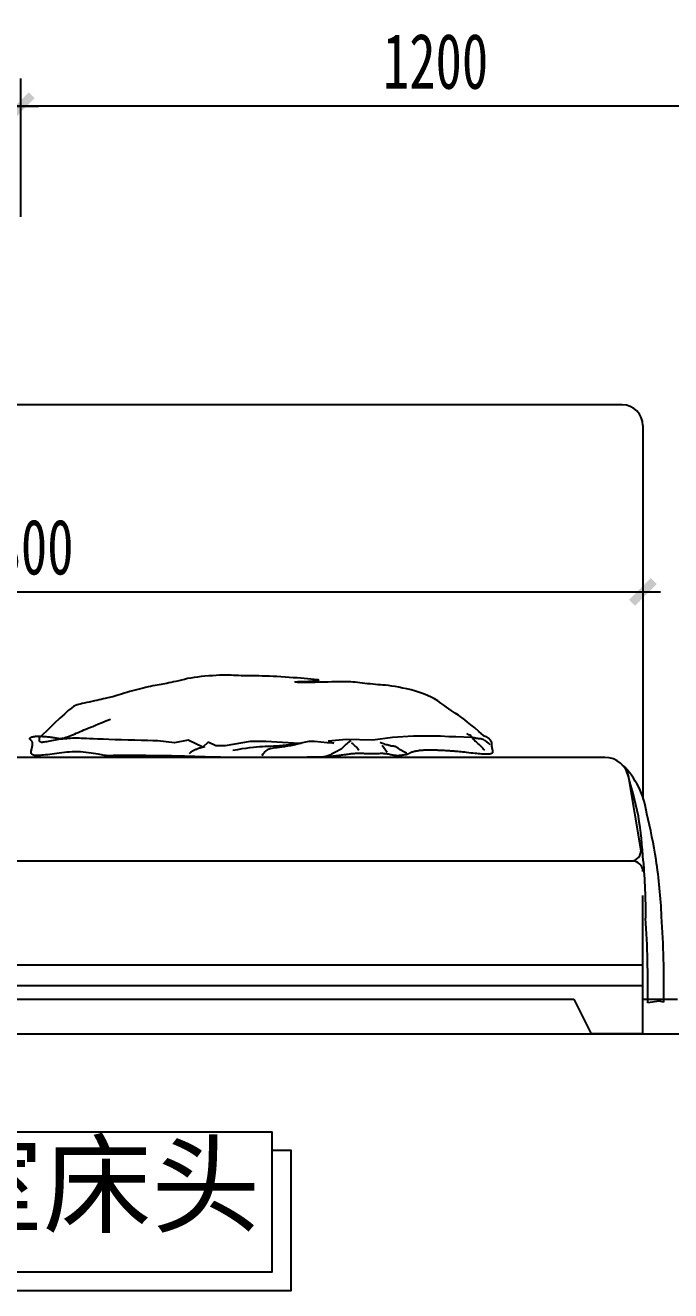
# Model space of a CAD drawing. Header units: millimetres. Extents: x 34817 to 170845, y 26625 to 47482.
# Drawn here: x 90410 to 91344, y 40599 to 42430 of the extents above; entities that cross this region are included whole.
import ezdxf

# ---------------------------------------------------------------- set-up
doc = ezdxf.new("R2010")
doc.units = ezdxf.units.MM
doc.layers.get('0').update_dxf_attribs({"color": 142})
doc.layers.get('Defpoints').update_dxf_attribs({"color": 250})
doc.layers.add('插座图层', color=1, linetype='Continuous')
doc.styles.add('Chen', font='framd.ttf')
doc.styles.add('宋体', font='simhei_0.ttf', dxfattribs={"width": 0.7})
doc.dimstyles.new('内标注_1：40', dxfattribs={"dimscale": 40, "dimtxt": 2, "dimasz": 0.08, "dimexe": 1, "dimexo": 1, "dimgap": 0.6, "dimtad": 1, "dimdec": 0, "dimrnd": 5, "dimzin": 0, "dimdsep": 46, "dimtxsty": '宋体', "dimblk": 'HBA_DIMENSION_TICK', "dimcen": 0.125, "dimclrd": 20, "dimclre": 20, "dimclrt": 20, "dimadec": 3, "dimazin": 2, "dimtfac": 1, "dimtdec": 0, "dimtix": 1, "dimtmove": 2, "dimatfit": 3, "dimldrblk": 'DOT', "dimfxl": 0, "dimtvp": 1, "dimtolj": 1, "dimarcsym": 0})

# ---------------------------------------------------------------- blocks, each defined once
blk = doc.blocks.new('HBA_DIMENSION_TICK')
at = {"color": 20, "linetype": 'ByBlock'}
for p, q in [((-8, 0), (0, 0)), ((0, 0), (8, 0))]:
    blk.add_line(p, q, dxfattribs=at)
blk.add_solid([(-6.3, -3.6), (-3.6, -6.3), (3.6, 6.3), (6.3, 3.6)], dxfattribs=at)
blk = doc.blocks.new('*D297')
at = {"layer": 'Defpoints', "color": 0, "transparency": 16777216}
for p in [(90403.5, 42313.2), (89203.4, 42104.6), (90403.5, 42104.6)]:
    blk.add_point(p, dxfattribs=at)
at = {"layer": '插座图层', "color": 20, "lineweight": -2, "transparency": 16777216}
for p, q in [((89203.4, 42153.2), (89203.4, 42353.2)), ((90403.5, 42153.2), (90403.5, 42353.2)), ((89206.6, 42313.2), (90400.3, 42313.2))]:
    blk.add_line(p, q, dxfattribs=at)
at = {"layer": '插座图层', "color": 20, "lineweight": -2, "transparency": 16777216, "xscale": 3.2, "yscale": 3.2, "zscale": 3.2, "rotation": 180}
blk.add_blockref('HBA_DIMENSION_TICK', (89203.4, 42313.2), dxfattribs=at)
at = {"layer": '插座图层', "color": 20, "lineweight": -2, "transparency": 16777216, "xscale": 3.2, "yscale": 3.2, "zscale": 3.2}
blk.add_blockref('HBA_DIMENSION_TICK', (90403.5, 42313.2), dxfattribs=at)
at = {"layer": '插座图层', "color": 20, "transparency": 16777216, "insert": (89803.4, 42377.7), "char_height": 80, "attachment_point": 5, "style": '宋体'}
blk.add_mtext('\\A1;1200', dxfattribs=at)
blk = doc.blocks.new('_Dot')
at = {"color": 0, "linetype": 'ByBlock', "lineweight": -2}
blk.add_line((-0.5, 0), (-1, 0), dxfattribs=at)
at = {"color": 0, "linetype": 'ByBlock', "const_width": 0.5}
blk.add_lwpolyline([(-0.25, 0, 1), (0.25, 0, 1)], format="xyb", close=True, dxfattribs=at)
blk = doc.blocks.new('*D298')
at = {"layer": 'Defpoints', "color": 0, "transparency": 16777216}
for p in [(90403.5, 42313.2), (90403.5, 42104.6), (91603.6, 42104.6)]:
    blk.add_point(p, dxfattribs=at)
at = {"layer": '插座图层', "color": 20, "lineweight": -2, "transparency": 16777216}
for p, q in [((90403.5, 42153.2), (90403.5, 42353.2)), ((91603.6, 42153.2), (91603.6, 42353.2)), ((91600.4, 42313.2), (90406.7, 42313.2))]:
    blk.add_line(p, q, dxfattribs=at)
at = {"layer": '插座图层', "color": 20, "lineweight": -2, "transparency": 16777216, "xscale": 3.2, "yscale": 3.2, "zscale": 3.2, "rotation": 180}
blk.add_blockref('HBA_DIMENSION_TICK', (90403.5, 42313.2), dxfattribs=at)
at = {"layer": '插座图层', "color": 20, "lineweight": -2, "transparency": 16777216, "xscale": 3.2, "yscale": 3.2, "zscale": 3.2}
blk.add_blockref('HBA_DIMENSION_TICK', (91603.6, 42313.2), dxfattribs=at)
at = {"layer": '插座图层', "color": 20, "transparency": 16777216, "insert": (91003.5, 42377.7), "char_height": 80, "attachment_point": 5, "style": '宋体'}
blk.add_mtext('\\A1;1200', dxfattribs=at)
blk = doc.blocks.new('*D299')
at = {"layer": 'Defpoints', "color": 0, "transparency": 16777216}
for p in [(89503.5, 41685.9), (91303.5, 41685.9), (91303.5, 41610.5)]:
    blk.add_point(p, dxfattribs=at)
at = {"layer": '插座图层', "color": 20, "lineweight": -2, "transparency": 16777216}
for p, q in [((89503.5, 41645.9), (89503.5, 41570.5)), ((91303.5, 41645.9), (91303.5, 41570.5)), ((89506.7, 41610.5), (91300.3, 41610.5))]:
    blk.add_line(p, q, dxfattribs=at)
at = {"layer": '插座图层', "color": 20, "lineweight": -2, "transparency": 16777216, "xscale": 3.2, "yscale": 3.2, "zscale": 3.2, "rotation": 180}
blk.add_blockref('HBA_DIMENSION_TICK', (89503.5, 41610.5), dxfattribs=at)
at = {"layer": '插座图层', "color": 20, "lineweight": -2, "transparency": 16777216, "xscale": 3.2, "yscale": 3.2, "zscale": 3.2}
blk.add_blockref('HBA_DIMENSION_TICK', (91303.5, 41610.5), dxfattribs=at)
at = {"layer": '插座图层', "color": 20, "transparency": 16777216, "insert": (90403.5, 41675), "char_height": 80, "attachment_point": 5, "style": '宋体'}
blk.add_mtext('\\A1;1800', dxfattribs=at)
blk = doc.blocks.new('*U63')
at = {"ltscale": 600}
for p, q in [((239202.1, 75456.3), (237462.1, 75456.3)), ((239232.1, 75426.3), (239232.1, 74885.6)), ((238582.7, 75061.8, 0), (238577.9, 75061, 0)), ((238587.7, 75062.5, 0), (238582.7, 75061.8, 0)), ((238592.9, 75063.1, 0), (238587.7, 75062.5, 0)), ((238598.3, 75063.6, 0), (238592.9, 75063.1, 0)), ((238603.9, 75064.1, 0), (238598.3, 75063.6, 0)), ((238609.4, 75064.5, 0), (238603.9, 75064.1, 0)), ((238614.6, 75064.8, 0), (238609.4, 75064.5, 0)), ((238619.5, 75065, 0), (238614.6, 75064.8, 0)), ((238624.2, 75065.1, 0), (238619.5, 75065, 0)), ((238628.5, 75065.2, 0), (238624.2, 75065.1, 0)), ((238632.6, 75065.2, 0), (238628.5, 75065.2, 0)), ((238636.4, 75065.1, 0), (238632.6, 75065.2, 0)), ((238639.9, 75064.9, 0), (238636.4, 75065.1, 0)), ((238643.3, 75064.7, 0), (238639.9, 75064.9, 0)), ((238646.9, 75064.6, 0), (238643.3, 75064.7, 0)), ((238650.6, 75064.4, 0), (238646.9, 75064.6, 0)), ((238654.5, 75064.3, 0), (238650.6, 75064.4, 0)), ((238658.6, 75064.2, 0), (238654.5, 75064.3, 0)), ((238662.8, 75064.1, 0), (238658.6, 75064.2, 0)), ((238667.2, 75064.1, 0), (238662.8, 75064.1, 0)), ((238671.7, 75064.1, 0), (238667.2, 75064.1, 0)), ((238676.4, 75064.1, 0), (238671.7, 75064.1, 0)), ((238681.3, 75064, 0), (238676.4, 75064.1, 0)), ((238686.3, 75063.9, 0), (238681.3, 75064, 0)), ((238691.6, 75063.7, 0), (238686.3, 75063.9, 0)), ((238697, 75063.4, 0), (238691.6, 75063.7, 0)), ((238702.6, 75063.1, 0), (238697, 75063.4, 0)), ((238708.4, 75062.8, 0), (238702.6, 75063.1, 0)), ((238714.4, 75062.4, 0), (238708.4, 75062.8, 0)), ((238720.4, 75062, 0), (238714.4, 75062.4, 0)), ((238726.1, 75061.6, 0), (238720.4, 75062, 0)), ((238497.3, 75043.6, 0), (238493.4, 75042.5, 0)), ((238501.2, 75044.6, 0), (238497.3, 75043.6, 0)), ((238505, 75045.6, 0), (238501.2, 75044.6, 0)), ((238508.8, 75046.5, 0), (238505, 75045.6, 0)), ((238512.6, 75047.4, 0), (238508.8, 75046.5, 0)), ((238516.3, 75048.2, 0), (238512.6, 75047.4, 0)), ((238519.8, 75048.9, 0), (238516.3, 75048.2, 0)), ((238523.2, 75049.6, 0), (238519.8, 75048.9, 0)), ((238526.4, 75050.3, 0), (238523.2, 75049.6, 0)), ((238529.5, 75050.9, 0), (238526.4, 75050.3, 0)), ((238532.4, 75051.4, 0), (238529.5, 75050.9, 0)), ((238535.1, 75051.9, 0), (238532.4, 75051.4, 0)), ((238537.7, 75052.4, 0), (238535.1, 75051.9, 0)), ((238540.3, 75052.8, 0), (238537.7, 75052.4, 0)), ((238543.1, 75053.4, 0), (238540.3, 75052.8, 0)), ((238546.2, 75054, 0), (238543.1, 75053.4, 0)), ((238549.4, 75054.7, 0), (238546.2, 75054, 0)), ((238552.9, 75055.4, 0), (238549.4, 75054.7, 0)), ((238556.5, 75056.3, 0), (238552.9, 75055.4, 0)), ((238560.4, 75057.2, 0), (238556.5, 75056.3, 0)), ((238564.5, 75058.2, 0), (238560.4, 75057.2, 0)), ((238568.8, 75059.2, 0), (238564.5, 75058.2, 0)), ((238573.2, 75060.2, 0), (238568.8, 75059.2, 0)), ((238577.9, 75061, 0), (238573.2, 75060.2, 0)), ((238731.7, 75061.2, 0), (238726.1, 75061.6, 0)), ((238728.3, 75055.3, 0), (238729, 75055.5, 0)), ((238728.6, 75055.1, 0), (238728.3, 75055.3, 0)), ((238730, 75054.9, 0), (238728.6, 75055.1, 0)), ((238729, 75055.5, 0), (238730.7, 75055.7, 0)), ((238732.1, 75054.7, 0), (238730, 75054.9, 0)), ((238730.7, 75055.7, 0), (238733.5, 75055.9, 0)), ((238737, 75060.7, 0), (238731.7, 75061.2, 0)), ((238734.9, 75054.6, 0), (238732.1, 75054.7, 0)), ((238733.5, 75055.9, 0), (238737.4, 75056.1, 0)), ((238738.3, 75054.5, 0), (238734.9, 75054.6, 0)), ((238742.1, 75060.3, 0), (238737, 75060.7, 0)), ((238737.4, 75056.1, 0), (238742.2, 75056.3, 0)), ((238742.3, 75054.5, 0), (238738.3, 75054.5, 0)), ((238747, 75059.9, 0), (238742.1, 75060.3, 0)), ((238742.2, 75056.3, 0), (238748.1, 75056.6, 0)), ((238746.9, 75054.5, 0), (238742.3, 75054.5, 0)), ((238752.1, 75054.6, 0), (238746.9, 75054.5, 0)), ((238751.8, 75059.5, 0), (238747, 75059.9, 0)), ((238748.1, 75056.6, 0), (238753.9, 75056.8, 0)), ((238756.3, 75059.1, 0), (238751.8, 75059.5, 0)), ((238757.9, 75054.7, 0), (238752.1, 75054.6, 0)), ((238753.9, 75056.8, 0), (238758.3, 75057, 0)), ((238760, 75058.7, 0), (238756.3, 75059.1, 0)), ((238764.3, 75054.9, 0), (238757.9, 75054.7, 0)), ((238758.3, 75057, 0), (238761.3, 75057.3, 0)), ((238762.3, 75058.3, 0), (238760, 75058.7, 0)), ((238761.3, 75057.3, 0), (238763, 75057.6, 0)), ((238763.4, 75057.9, 0), (238762.3, 75058.3, 0)), ((238763, 75057.6, 0), (238763.4, 75057.9, 0)), ((238770.7, 75055.1, 0), (238764.3, 75054.9, 0)), ((238776.6, 75055.2, 0), (238770.7, 75055.1, 0)), ((238782, 75055.4, 0), (238776.6, 75055.2, 0)), ((238786.9, 75055.5, 0), (238782, 75055.4, 0)), ((238791.2, 75055.6, 0), (238786.9, 75055.5, 0)), ((238795.1, 75055.7, 0), (238791.2, 75055.6, 0)), ((238798.4, 75055.7, 0), (238795.1, 75055.7, 0)), ((238801.1, 75055.7, 0), (238798.4, 75055.7, 0)), ((238803.7, 75055.7, 0), (238801.1, 75055.7, 0)), ((238806.5, 75055.6, 0), (238803.7, 75055.7, 0)), ((238809.4, 75055.4, 0), (238806.5, 75055.6, 0)), ((238812.4, 75055.2, 0), (238809.4, 75055.4, 0)), ((238815.7, 75055, 0), (238812.4, 75055.2, 0)), ((238819, 75054.6, 0), (238815.7, 75055, 0)), ((238822.6, 75054.2, 0), (238819, 75054.6, 0)), ((238826.3, 75053.8, 0), (238822.6, 75054.2, 0)), ((238830, 75053.3, 0), (238826.3, 75053.8, 0)), ((238833.8, 75052.9, 0), (238830, 75053.3, 0)), ((238837.5, 75052.5, 0), (238833.8, 75052.9, 0)), ((238841.2, 75052.1, 0), (238837.5, 75052.5, 0)), ((238845, 75051.8, 0), (238841.2, 75052.1, 0)), ((238848.7, 75051.4, 0), (238845, 75051.8, 0)), ((238852.4, 75051.2, 0), (238848.7, 75051.4, 0)), ((238856, 75050.9, 0), (238852.4, 75051.2, 0)), ((238859.9, 75050.6, 0), (238856, 75050.9, 0)), ((238864.1, 75050.1, 0), (238859.9, 75050.6, 0)), ((238868.6, 75049.5, 0), (238864.1, 75050.1, 0)), ((238873.5, 75048.7, 0), (238868.6, 75049.5, 0)), ((238878.8, 75047.7, 0), (238873.5, 75048.7, 0)), ((238884.4, 75046.6, 0), (238878.8, 75047.7, 0)), ((238890.4, 75045.3, 0), (238884.4, 75046.6, 0)), ((238896.7, 75043.8, 0), (238890.4, 75045.3, 0)), ((238903, 75042.2, 0), (238896.7, 75043.8, 0)), ((238427.3, 75025.6, 0), (238423.9, 75024.9, 0)), ((238430.8, 75026.4, 0), (238427.3, 75025.6, 0)), ((238434.7, 75027.3, 0), (238430.8, 75026.4, 0)), ((238438.5, 75028.1, 0), (238434.7, 75027.3, 0)), ((238442.1, 75028.8, 0), (238438.5, 75028.1, 0)), ((238445.5, 75029.5, 0), (238442.1, 75028.8, 0)), ((238448.5, 75030.2, 0), (238445.5, 75029.5, 0)), ((238451.3, 75030.8, 0), (238448.5, 75030.2, 0)), ((238453.9, 75031.3, 0), (238451.3, 75030.8, 0)), ((238456.1, 75031.8, 0), (238453.9, 75031.3, 0)), ((238458.1, 75032.3, 0), (238456.1, 75031.8, 0)), ((238460.2, 75032.8, 0), (238458.1, 75032.3, 0)), ((238462.4, 75033.3, 0), (238460.2, 75032.8, 0)), ((238465, 75034, 0), (238462.4, 75033.3, 0)), ((238467.8, 75034.8, 0), (238465, 75034, 0)), ((238470.8, 75035.7, 0), (238467.8, 75034.8, 0)), ((238474.2, 75036.7, 0), (238470.8, 75035.7, 0)), ((238477.7, 75037.8, 0), (238474.2, 75036.7, 0)), ((238481.6, 75039, 0), (238477.7, 75037.8, 0)), ((238485.6, 75040.2, 0), (238481.6, 75039, 0)), ((238489.5, 75041.4, 0), (238485.6, 75040.2, 0)), ((238493.4, 75042.5, 0), (238489.5, 75041.4, 0)), ((238909.1, 75040.3, 0), (238903, 75042.2, 0)), ((238914.8, 75038.3, 0), (238909.1, 75040.3, 0)), ((238920.4, 75036, 0), (238914.8, 75038.3, 0)), ((238925.6, 75033.6, 0), (238920.4, 75036, 0)), ((238930.6, 75030.9, 0), (238925.6, 75033.6, 0)), ((238935.3, 75028, 0), (238930.6, 75030.9, 0)), ((238939.7, 75024.9, 0), (238935.3, 75028, 0)), ((238395, 75009, 0), (238388.3, 75002.8, 0)), ((238400.7, 75014, 0), (238395, 75009, 0)), ((238405.3, 75017.7, 0), (238400.7, 75014, 0)), ((238408.8, 75020.2, 0), (238405.3, 75017.7, 0)), ((238411.2, 75021.4, 0), (238408.8, 75020.2, 0)), ((238413.3, 75022.1, 0), (238411.2, 75021.4, 0)), ((238415.5, 75022.7, 0), (238413.3, 75022.1, 0)), ((238418.1, 75023.4, 0), (238415.5, 75022.7, 0)), ((238420.9, 75024.1, 0), (238418.1, 75023.4, 0)), ((238423.9, 75024.9, 0), (238420.9, 75024.1, 0)), ((238943.9, 75021.9, 0), (238939.7, 75024.9, 0)), ((238947.8, 75019.1, 0), (238943.9, 75021.9, 0)), ((238951.4, 75016.5, 0), (238947.8, 75019.1, 0)), ((238954.7, 75014.1, 0), (238951.4, 75016.5, 0)), ((238957.7, 75012, 0), (238954.7, 75014.1, 0)), ((238960.5, 75010.2, 0), (238957.7, 75012, 0)), ((238963, 75008.6, 0), (238960.5, 75010.2, 0)), ((238965.3, 75007.2, 0), (238963, 75008.6, 0)), ((238967.7, 75005.6, 0), (238965.3, 75007.2, 0)), ((238380.4, 74995.4, 0), (238371.5, 74986.8, 0)), ((238388.3, 75002.8, 0), (238380.4, 74995.4, 0)), ((238426.3, 74987.2), (238429.3, 74988.5)), ((238429.3, 74988.5), (238432.6, 74989.8)), ((238432.6, 74989.8), (238436.2, 74991.2)), ((238436.2, 74991.2), (238440.1, 74992.9)), ((238440.1, 74992.9), (238444.6, 74994.7)), ((238444.6, 74994.7), (238449.6, 74996.7)), ((238449.6, 74996.7), (238455.2, 74999)), ((238455.2, 74999), (238461.6, 75001.6)), ((238970.7, 75003.5, 0), (238967.7, 75005.6, 0)), ((238974.3, 75000.7, 0), (238970.7, 75003.5, 0)), ((238978.5, 74997.4, 0), (238974.3, 75000.7, 0)), ((238983.3, 74993.5, 0), (238978.5, 74997.4, 0)), ((238988.7, 74988.9, 0), (238983.3, 74993.5, 0)), ((238994.7, 74983.8, 0), (238988.7, 74988.9, 0)), ((238344.9, 74973.7), (238345, 74974)), ((238344.9, 74973.4), (238344.9, 74973.7)), ((238345, 74973.1), (238344.9, 74973.4)), ((238345, 74974), (238345.3, 74974.3)), ((238345.2, 74972.8), (238345, 74973.1)), ((238345.4, 74972.5), (238345.2, 74972.8)), ((238345.3, 74974.3), (238345.6, 74974.6)), ((238345.7, 74972.2), (238345.4, 74972.5)), ((238345.6, 74974.6), (238346, 74974.9)), ((238346, 74971.8), (238345.7, 74972.2)), ((238346, 74974.9), (238346.5, 74975.2)), ((238346.4, 74971.5), (238346, 74971.8)), ((238346.7, 74971.1), (238346.4, 74971.5)), ((238346.5, 74975.2), (238347.1, 74975.5)), ((238347.1, 74970.8), (238346.7, 74971.1)), ((238347.1, 74975.5), (238347.8, 74975.8)), ((238347.4, 74970.4), (238347.1, 74970.8)), ((238347.8, 74970.1), (238347.4, 74970.4)), ((238347.8, 74975.8), (238348.5, 74976)), ((238348.5, 74976), (238349.3, 74976.2)), ((238349.3, 74976.2), (238350.2, 74976.4)), ((238350.2, 74976.4), (238351.2, 74976.6)), ((238351.2, 74976.6), (238352.2, 74976.7)), ((238352.2, 74976.7), (238353.2, 74976.8)), ((238353.2, 74976.8), (238354.3, 74976.9)), ((238354.3, 74976.9), (238355.5, 74977)), ((238355.5, 74977), (238356.7, 74977)), ((238356.7, 74977), (238358, 74977)), ((238358, 74977), (238359.3, 74977)), ((238359.1, 74971.8, 0), (238359.2, 74972.9, 0)), ((238359.2, 74970.9, 0), (238359.1, 74971.8, 0)), ((238359.2, 74974.1, 0), (238359.3, 74975.5, 0)), ((238359.2, 74972.9, 0), (238359.2, 74974.1, 0)), ((238359.2, 74970.1, 0), (238359.2, 74970.9, 0)), ((238359.3, 74977), (238360.7, 74976.9)), ((238359.3, 74975.5, 0), (238359.3, 74977, 0)), ((238360.7, 74976.9), (238362.2, 74976.8)), ((238371.5, 74986.8, 0), (238361.5, 74976.9, 0)), ((238362.2, 74976.8), (238363.8, 74976.7)), ((238363.8, 74976.7), (238365.4, 74976.6)), ((238365.4, 74976.6), (238367, 74976.5)), ((238367, 74976.5), (238368.8, 74976.4)), ((238368.8, 74976.4), (238370.5, 74976.2)), ((238370.5, 74976.2), (238372.2, 74976)), ((238372.2, 74976), (238373.9, 74975.8)), ((238373.9, 74975.8), (238375.6, 74975.6)), ((238376.4, 74970.2, 0), (238374, 74969.7, 0)), ((238375.6, 74975.6), (238377.3, 74975.4)), ((238378.9, 74970.7, 0), (238376.4, 74970.2, 0)), ((238377.3, 74975.4), (238378.9, 74975.1)), ((238378.9, 74975.1), (238380.4, 74974.9)), ((238381.6, 74971.1, 0), (238378.9, 74970.7, 0)), ((238380.4, 74974.9), (238381.9, 74974.6)), ((238384.3, 74971.6, 0), (238381.6, 74971.1, 0)), ((238381.9, 74974.6), (238383.2, 74974.4)), ((238383.2, 74974.4), (238384.6, 74974.1)), ((238387.2, 74972, 0), (238384.3, 74971.6, 0)), ((238384.6, 74974.1), (238385.9, 74974)), ((238385.9, 74974), (238387.3, 74973.8)), ((238390, 74972.4, 0), (238387.2, 74972, 0)), ((238387.3, 74973.8), (238388.6, 74973.8)), ((238388.6, 74973.8), (238390.1, 74973.8)), ((238392.9, 74972.7, 0), (238390, 74972.4, 0)), ((238390.1, 74973.8), (238391.7, 74974)), ((238391.7, 74974), (238393.4, 74974.3)), ((238395.8, 74973.1, 0), (238392.9, 74972.7, 0)), ((238393.4, 74974.3), (238395.2, 74974.7)), ((238395.2, 74974.7), (238397.3, 74975.3)), ((238398.7, 74973.3, 0), (238395.8, 74973.1, 0)), ((238397.3, 74975.3), (238399.4, 74976)), ((238401.4, 74973.6, 0), (238398.7, 74973.3, 0)), ((238399.4, 74976), (238401.8, 74976.9)), ((238404.1, 74973.8, 0), (238401.4, 74973.6, 0)), ((238401.8, 74976.9), (238404.2, 74977.9)), ((238406.6, 74973.9, 0), (238404.1, 74973.8, 0)), ((238404.2, 74977.9), (238406.8, 74978.9)), ((238409, 74974, 0), (238406.6, 74973.9, 0)), ((238406.8, 74978.9), (238409.5, 74980)), ((238411.4, 74974, 0), (238409, 74974, 0)), ((238409.5, 74980), (238412.2, 74981.2)), ((238413.8, 74973.9, 0), (238411.4, 74974, 0)), ((238412.2, 74981.2), (238415, 74982.4)), ((238416.4, 74973.9, 0), (238413.8, 74973.9, 0)), ((238415, 74982.4), (238417.8, 74983.6)), ((238419.4, 74973.7, 0), (238416.4, 74973.9, 0)), ((238417.8, 74983.6), (238420.6, 74984.8)), ((238422.8, 74973.6, 0), (238419.4, 74973.7, 0)), ((238420.6, 74984.8), (238423.4, 74986)), ((238426.9, 74973.4, 0), (238422.8, 74973.6, 0)), ((238423.4, 74986), (238426.3, 74987.2)), ((238431.6, 74973.2, 0), (238426.9, 74973.4, 0)), ((238437.1, 74973, 0), (238431.6, 74973.2, 0)), ((238443.6, 74972.7, 0), (238437.1, 74973, 0)), ((238451.1, 74972.4, 0), (238443.6, 74972.7, 0)), ((238459.5, 74972.2, 0), (238451.1, 74972.4, 0)), ((238468.5, 74971.9, 0), (238459.5, 74972.2, 0)), ((238477.9, 74971.6, 0), (238468.5, 74971.9, 0)), ((238487.5, 74971.4, 0), (238477.9, 74971.6, 0)), ((238497.1, 74971.1, 0), (238487.5, 74971.4, 0)), ((238506.3, 74970.8, 0), (238497.1, 74971.1, 0)), ((238515.2, 74970.6, 0), (238506.3, 74970.8, 0)), ((238523.2, 74970.3, 0), (238515.2, 74970.6, 0)), ((238530.4, 74970.1), (238519.4, 74970.5)), ((238530.4, 74970.1, 0), (238523.2, 74970.3, 0)), ((238554.4, 74967.1), (238530.4, 74970.1)), ((238574, 74971.3), (238554.4, 74967.1)), ((238595.5, 74960.9), (238574, 74971.3)), ((238803.3, 74972), (238776.8, 74969.9)), ((238841.1, 74971), (238803.3, 74972)), ((238809.4, 74970.6, 0), (238807.4, 74969.2, 0)), ((238869.7, 74975), (238841.1, 74971)), ((238900.3, 74977.1), (238869.7, 74975)), ((238920.7, 74977.1), (238900.3, 74977.1)), ((238939.1, 74977.1), (238920.7, 74977.1)), ((238951.3, 74976.1), (238939.1, 74977.1)), ((238961.6, 74976.1), (238951.3, 74976.1)), ((238984, 74975), (238961.6, 74976.1)), ((238980.1, 74978.8), (238977.2, 74980.9)), ((238983, 74978), (238980.1, 74978.8)), ((238984, 74975), (238983, 74978)), ((238984.9, 74975, 0), (238984, 74975, 0)), ((238985.7, 74974.9, 0), (238984.9, 74975, 0)), ((238985, 74974.3, 0), (238986.7, 74972.7, 0)), ((238986.4, 74974.8, 0), (238985.7, 74974.9, 0)), ((238987.2, 74974.7, 0), (238986.4, 74974.8, 0)), ((238986.7, 74972.7, 0), (238988.2, 74971.2, 0)), ((238987.9, 74974.5, 0), (238987.2, 74974.7, 0)), ((238988.5, 74974.4, 0), (238987.9, 74974.5, 0)), ((238988.2, 74971.2, 0), (238989.6, 74969.8, 0)), ((238989.1, 74974.3, 0), (238988.5, 74974.4, 0)), ((238989.7, 74974.1, 0), (238989.1, 74974.3, 0)), ((238990.3, 74974, 0), (238989.7, 74974.1, 0)), ((238990.9, 74973.8, 0), (238990.3, 74974, 0)), ((238991.6, 74973.7, 0), (238990.9, 74973.8, 0)), ((238992.4, 74973.6, 0), (238991.6, 74973.7, 0)), ((238993.2, 74973.4, 0), (238992.4, 74973.6, 0)), ((238994.1, 74973.3, 0), (238993.2, 74973.4, 0)), ((238995, 74973.2, 0), (238994.1, 74973.3, 0)), ((239001.4, 74978.1, 0), (238994.7, 74983.8, 0)), ((238996, 74973.1, 0), (238995, 74973.2, 0)), ((238997, 74973, 0), (238996, 74973.1, 0)), ((238997.9, 74972.9, 0), (238997, 74973, 0)), ((238998.8, 74972.7, 0), (238997.9, 74972.9, 0)), ((238999.5, 74972.5, 0), (238998.8, 74972.7, 0)), ((239000.2, 74972.3, 0), (238999.5, 74972.5, 0)), ((239000.8, 74972.1, 0), (239000.2, 74972.3, 0)), ((239001.3, 74971.9, 0), (239000.8, 74972.1, 0)), ((239001.8, 74971.7, 0), (239001.3, 74971.9, 0)), ((239001.4, 74978.1), (239004.9, 74976.3)), ((239002.2, 74971.4, 0), (239001.8, 74971.7, 0)), ((239002.6, 74971.1, 0), (239002.2, 74971.4, 0)), ((239003.1, 74970.8, 0), (239002.6, 74971.1, 0)), ((239003.6, 74970.4, 0), (239003.1, 74970.8, 0)), ((239004.1, 74970.1, 0), (239003.6, 74970.4, 0)), ((239004.9, 74976.3), (239007.7, 74974.7)), ((239007.7, 74974.7), (239009.7, 74973.1)), ((239009.7, 74973.1), (239011.2, 74971.6)), ((239011.2, 74971.6), (239012.2, 74970.3)), ((239012.2, 74970.3), (239012.8, 74969)), ((238346.9, 74953.7), (238347, 74954.6)), ((238347, 74952.8), (238346.9, 74953.7)), ((238347, 74954.6), (238347.1, 74955.5)), ((238347.1, 74952.1), (238347, 74952.8)), ((238347.1, 74955.5), (238347.3, 74956.5)), ((238347.4, 74951.4), (238347.1, 74952.1)), ((238347.3, 74956.5), (238347.5, 74957.5)), ((238347.5, 74957.5), (238347.7, 74958.6)), ((238347.7, 74958.6), (238348, 74959.6)), ((238348.1, 74969.6), (238347.8, 74970.1)), ((238348, 74959.6), (238348.2, 74960.7)), ((238348.4, 74969.2), (238348.1, 74969.6)), ((238348.2, 74960.7), (238348.5, 74961.8)), ((238348.6, 74968.7), (238348.4, 74969.2)), ((238348.5, 74961.8), (238348.7, 74962.8)), ((238348.8, 74968.2), (238348.6, 74968.7)), ((238348.7, 74962.8), (238348.9, 74963.7)), ((238349, 74967.6), (238348.8, 74968.2)), ((238348.9, 74963.7), (238349, 74964.7)), ((238349.1, 74967), (238349, 74967.6)), ((238349, 74964.7), (238349.1, 74965.5)), ((238349.1, 74966.3), (238349.1, 74967)), ((238349.1, 74965.5), (238349.1, 74966.3)), ((238359.5, 74969.4, 0), (238359.2, 74970.1, 0)), ((238359.8, 74968.8, 0), (238359.5, 74969.4, 0)), ((238360.3, 74968.4, 0), (238359.8, 74968.8, 0)), ((238361, 74968.1, 0), (238360.3, 74968.4, 0)), ((238362, 74968, 0), (238361, 74968.1, 0)), ((238363.1, 74968, 0), (238362, 74968, 0)), ((238364.4, 74968.1, 0), (238363.1, 74968, 0)), ((238366, 74968.3, 0), (238364.4, 74968.1, 0)), ((238367.7, 74968.6, 0), (238366, 74968.3, 0)), ((238369.6, 74968.9, 0), (238367.7, 74968.6, 0)), ((238371.7, 74969.3, 0), (238369.6, 74968.9, 0)), ((238374, 74969.7, 0), (238371.7, 74969.3, 0)), ((238384.2, 74952), (238380.7, 74951.5)), ((238387.7, 74952.5), (238384.2, 74952)), ((238391.3, 74953), (238387.7, 74952.5)), ((238395, 74953.4), (238391.3, 74953)), ((238398.7, 74953.8), (238395, 74953.4)), ((238402.5, 74954), (238398.7, 74953.8)), ((238406.4, 74954.2), (238402.5, 74954)), ((238410.3, 74954.3), (238406.4, 74954.2)), ((238414.3, 74954.3), (238410.3, 74954.3)), ((238418.3, 74954.1), (238414.3, 74954.3)), ((238422.3, 74953.8), (238418.3, 74954.1)), ((238426.2, 74953.5), (238422.3, 74953.8)), ((238430.1, 74953), (238426.2, 74953.5)), ((238433.8, 74952.5), (238430.1, 74953)), ((238437.3, 74951.9), (238433.8, 74952.5)), ((238440.6, 74951.4), (238437.3, 74951.9)), ((238576.6, 74952.4, 0), (238575.6, 74951.4, 0)), ((238577.7, 74953.2, 0), (238576.6, 74952.4, 0)), ((238578.7, 74954, 0), (238577.7, 74953.2, 0)), ((238579.6, 74954.7, 0), (238578.7, 74954, 0)), ((238580.6, 74955.3, 0), (238579.6, 74954.7, 0)), ((238581.6, 74955.8, 0), (238580.6, 74955.3, 0)), ((238582.5, 74956.3, 0), (238581.6, 74955.8, 0)), ((238583.5, 74956.8, 0), (238582.5, 74956.3, 0)), ((238584.4, 74957.2, 0), (238583.5, 74956.8, 0)), ((238585.3, 74957.5, 0), (238584.4, 74957.2, 0)), ((238586.3, 74957.9, 0), (238585.3, 74957.5, 0)), ((238587.2, 74958.3, 0), (238586.3, 74957.9, 0)), ((238588.2, 74958.6, 0), (238587.2, 74958.3, 0)), ((238589.2, 74959, 0), (238588.2, 74958.6, 0)), ((238590.4, 74959.4, 0), (238589.2, 74959, 0)), ((238591.6, 74959.8, 0), (238590.4, 74959.4, 0)), ((238593, 74960.2, 0), (238591.6, 74959.8, 0)), ((238594.6, 74960.7, 0), (238593, 74960.2, 0)), ((238596.3, 74961.2, 0), (238594.6, 74960.7, 0)), ((238602.9, 74968.2), (238595.5, 74960.9)), ((238598.3, 74961.7, 0), (238596.3, 74961.2, 0)), ((238614.3, 74963), (238602.9, 74968.2)), ((238627.7, 74963), (238614.3, 74963)), ((238663.9, 74969.2), (238627.7, 74963)), ((238639, 74956.7, 0), (238646.1, 74957.9, 0)), ((238646.1, 74957.9, 0), (238652.5, 74959, 0)), ((238652.5, 74959, 0), (238658.3, 74959.8, 0)), ((238658.3, 74959.8, 0), (238663.6, 74960.5, 0)), ((238663.6, 74960.5, 0), (238668.5, 74961, 0)), ((238675.2, 74969.2), (238663.9, 74969.2)), ((238663.9, 74969.2), (238663.9, 74969.2)), ((238668.5, 74961, 0), (238673.1, 74961.4, 0)), ((238673.1, 74961.4, 0), (238677.4, 74961.8, 0)), ((238686.6, 74969.2), (238675.2, 74969.2)), ((238677.4, 74961.8, 0), (238681.5, 74962, 0)), ((238681.5, 74962, 0), (238685.5, 74962.3, 0)), ((238683.9, 74952.7, 0), (238682.4, 74950.8, 0)), ((238685.3, 74954.3, 0), (238683.9, 74952.7, 0)), ((238686.7, 74955.6, 0), (238685.3, 74954.3, 0)), ((238685.5, 74962.3, 0), (238689.5, 74962.5, 0)), ((238734.7, 74966.3), (238686.6, 74969.2)), ((238688.1, 74956.7, 0), (238686.7, 74955.6, 0)), ((238689.6, 74957.5, 0), (238688.1, 74956.7, 0)), ((238689.5, 74962.5, 0), (238693.6, 74962.7, 0)), ((238691.2, 74958.2, 0), (238689.6, 74957.5, 0)), ((238693, 74958.7, 0), (238691.2, 74958.2, 0)), ((238695, 74959.1, 0), (238693, 74958.7, 0)), ((238693.6, 74962.7, 0), (238697.8, 74963, 0)), ((238697.3, 74959.5, 0), (238695, 74959.1, 0)), ((238699.9, 74959.9, 0), (238697.3, 74959.5, 0)), ((238697.8, 74963, 0), (238702, 74963.2, 0)), ((238702.8, 74960.3, 0), (238699.9, 74959.9, 0)), ((238702, 74963.2, 0), (238706.5, 74963.6, 0)), ((238706.1, 74960.7, 0), (238702.8, 74960.3, 0)), ((238709.6, 74961.1, 0), (238706.1, 74960.7, 0)), ((238706.5, 74963.6, 0), (238711.1, 74963.9, 0)), ((238713.5, 74961.7, 0), (238709.6, 74961.1, 0)), ((238711.1, 74963.9, 0), (238715.9, 74964.3, 0)), ((238717.7, 74962.4, 0), (238713.5, 74961.7, 0)), ((238715.9, 74964.3, 0), (238720.9, 74964.8, 0)), ((238722.2, 74963.2, 0), (238717.7, 74962.4, 0)), ((238720.9, 74964.8, 0), (238726.2, 74965.3, 0)), ((238727.1, 74964.1, 0), (238722.2, 74963.2, 0)), ((238726.2, 74965.3, 0), (238731.8, 74966, 0)), ((238732.2, 74965.3, 0), (238727.1, 74964.1, 0)), ((238731.8, 74966, 0), (238737.7, 74966.7, 0)), ((238737.7, 74966.7, 0), (238732.2, 74965.3, 0)), ((238748.6, 74969.2), (238734.7, 74966.3)), ((238756.8, 74969.2), (238748.6, 74969.2)), ((238775.4, 74967.2), (238756.8, 74969.2)), ((238784.9, 74966.9), (238775.4, 74967.2)), ((238776.8, 74969.9), (238784.9, 74966.9)), ((238783.6, 74951.8, 0), (238782.6, 74951.3, 0)), ((238784.6, 74952.3, 0), (238783.6, 74951.8, 0)), ((238785.5, 74952.8, 0), (238784.6, 74952.3, 0)), ((238786.3, 74953.2, 0), (238785.5, 74952.8, 0)), ((238787.1, 74953.7, 0), (238786.3, 74953.2, 0)), ((238787.8, 74954.1, 0), (238787.1, 74953.7, 0)), ((238788.4, 74954.4, 0), (238787.8, 74954.1, 0)), ((238788.9, 74954.7, 0), (238788.4, 74954.4, 0)), ((238789.4, 74955, 0), (238788.9, 74954.7, 0)), ((238790, 74955.3, 0), (238789.4, 74955, 0)), ((238790.5, 74955.6, 0), (238790, 74955.3, 0)), ((238791.1, 74955.9, 0), (238790.5, 74955.6, 0)), ((238791.6, 74956.2, 0), (238791.1, 74955.9, 0)), ((238792.2, 74956.4, 0), (238791.6, 74956.2, 0)), ((238792.8, 74956.7, 0), (238792.2, 74956.4, 0)), ((238793.4, 74957, 0), (238792.8, 74956.7, 0)), ((238794, 74957.3, 0), (238793.4, 74957, 0)), ((238794.7, 74957.6, 0), (238794, 74957.3, 0)), ((238795.3, 74958.1, 0), (238794.7, 74957.6, 0)), ((238795.9, 74958.6, 0), (238795.3, 74958.1, 0)), ((238796.6, 74959.1, 0), (238795.9, 74958.6, 0)), ((238797.2, 74959.8, 0), (238796.6, 74959.1, 0)), ((238797.9, 74960.5, 0), (238797.2, 74959.8, 0)), ((238798.5, 74961.3, 0), (238797.9, 74960.5, 0)), ((238799.3, 74962.1, 0), (238798.5, 74961.3, 0)), ((238800.2, 74963.1, 0), (238799.3, 74962.1, 0)), ((238801.3, 74964.1, 0), (238800.2, 74963.1, 0)), ((238802.6, 74965.2, 0), (238801.3, 74964.1, 0)), ((238804, 74966.5, 0), (238802.6, 74965.2, 0)), ((238805.6, 74967.8, 0), (238804, 74966.5, 0)), ((238807.4, 74969.2, 0), (238805.6, 74967.8, 0)), ((238812.3, 74965.7, 0), (238810.6, 74967, 0)), ((238813.9, 74964.4, 0), (238812.3, 74965.7, 0)), ((238815.3, 74963.1, 0), (238813.9, 74964.4, 0)), ((238816.7, 74961.8, 0), (238815.3, 74963.1, 0)), ((238817.8, 74951.9), (238816.2, 74951.8)), ((238818, 74960.4, 0), (238816.7, 74961.8, 0)), ((238819.4, 74951.9), (238817.8, 74951.9)), ((238819.2, 74958.9, 0), (238818, 74960.4, 0)), ((238820.2, 74957.5, 0), (238819.2, 74958.9, 0)), ((238821, 74951.9), (238819.4, 74951.9)), ((238821.2, 74956, 0), (238820.2, 74957.5, 0)), ((238822.7, 74951.9), (238821, 74951.9)), ((238824.3, 74951.9), (238822.7, 74951.9)), ((238826, 74951.8), (238824.3, 74951.9)), ((238853.9, 74967, 0), (238851.8, 74967.8, 0)), ((238855.8, 74966.3, 0), (238853.9, 74967, 0)), ((238857.2, 74960), (238854.7, 74963.3)), ((238857.6, 74965.7, 0), (238855.8, 74966.3, 0)), ((238862.1, 74953.5), (238857.2, 74960)), ((238859.2, 74965.1, 0), (238857.6, 74965.7, 0)), ((238860.7, 74964.6, 0), (238859.2, 74965.1, 0)), ((238862.1, 74964.2, 0), (238860.7, 74964.6, 0)), ((238863.3, 74963.8, 0), (238862.1, 74964.2, 0)), ((238864.3, 74963.5, 0), (238863.3, 74963.8, 0)), ((238865.3, 74963.3, 0), (238864.3, 74963.5, 0)), ((238866.2, 74963, 0), (238865.3, 74963.3, 0)), ((238867.1, 74962.9, 0), (238866.2, 74963, 0)), ((238868, 74962.7, 0), (238867.1, 74962.9, 0)), ((238868.8, 74962.5, 0), (238868, 74962.7, 0)), ((238869.7, 74962.4, 0), (238868.8, 74962.5, 0)), ((238870.5, 74962.3, 0), (238869.7, 74962.4, 0)), ((238871.2, 74962.3, 0), (238870.5, 74962.3, 0)), ((238872, 74962.2, 0), (238871.2, 74962.3, 0)), ((238872.8, 74962, 0), (238872, 74962.2, 0)), ((238873.6, 74961.8, 0), (238872.8, 74962, 0)), ((238874.4, 74961.5, 0), (238873.6, 74961.8, 0)), ((238875.2, 74961.1, 0), (238874.4, 74961.5, 0)), ((238876, 74960.7, 0), (238875.2, 74961.1, 0)), ((238876.8, 74960.2, 0), (238876, 74960.7, 0)), ((238877.6, 74959.6, 0), (238876.8, 74960.2, 0)), ((238878.4, 74959, 0), (238877.6, 74959.6, 0)), ((238879.2, 74958.4, 0), (238878.4, 74959, 0)), ((238880.1, 74957.8, 0), (238879.2, 74958.4, 0)), ((238880.9, 74957.3, 0), (238880.1, 74957.8, 0)), ((238881.8, 74956.7, 0), (238880.9, 74957.3, 0)), ((238882.7, 74956.2, 0), (238881.8, 74956.7, 0)), ((238883.6, 74955.7, 0), (238882.7, 74956.2, 0)), ((238884.5, 74955.1, 0), (238883.6, 74955.7, 0)), ((238885.4, 74954.6, 0), (238884.5, 74955.1, 0)), ((238886.3, 74954.2, 0), (238885.4, 74954.6, 0)), ((238887.1, 74953.8, 0), (238886.3, 74954.2, 0)), ((238887.9, 74953.4, 0), (238887.1, 74953.8, 0)), ((238888.6, 74953.1, 0), (238887.9, 74953.4, 0)), ((238889.3, 74952.8, 0), (238888.6, 74953.1, 0)), ((238890, 74952.5, 0), (238889.3, 74952.8, 0)), ((238890.6, 74952.3, 0), (238890, 74952.5, 0)), ((238894, 74951.8), (238893.6, 74951.6)), ((238894.3, 74952.1), (238894, 74951.8)), ((238894.7, 74952.3), (238894.3, 74952.1)), ((238895.2, 74952.5), (238894.7, 74952.3)), ((238895.7, 74952.8), (238895.2, 74952.5)), ((238896.3, 74953), (238895.7, 74952.8)), ((238897, 74953.3), (238896.3, 74953)), ((238897.8, 74953.6), (238897, 74953.3)), ((238898.6, 74953.8), (238897.8, 74953.6)), ((238899.5, 74954.1), (238898.6, 74953.8)), ((238900.4, 74954.4), (238899.5, 74954.1)), ((238901.4, 74954.6), (238900.4, 74954.4)), ((238902.5, 74954.9), (238901.4, 74954.6)), ((238903.5, 74955.1), (238902.5, 74954.9)), ((238904.6, 74955.3), (238903.5, 74955.1)), ((238905.6, 74955.5), (238904.6, 74955.3)), ((238906.7, 74955.7), (238905.6, 74955.5)), ((238907.8, 74955.9), (238906.7, 74955.7)), ((238909, 74956), (238907.8, 74955.9)), ((238910.1, 74956.1), (238909, 74956)), ((238911.3, 74956.2), (238910.1, 74956.1)), ((238912.5, 74956.3), (238911.3, 74956.2)), ((238913.8, 74956.4), (238912.5, 74956.3)), ((238915.1, 74956.5), (238913.8, 74956.4)), ((238916.5, 74956.5), (238915.1, 74956.5)), ((238917.9, 74956.6), (238916.5, 74956.5)), ((238919.3, 74956.6), (238917.9, 74956.6)), ((238920.8, 74956.6), (238919.3, 74956.6)), ((238922.4, 74956.6), (238920.8, 74956.6)), ((238924, 74956.6), (238922.4, 74956.6)), ((238925.6, 74956.6), (238924, 74956.6)), ((238927.2, 74956.6), (238925.6, 74956.6)), ((238929, 74956.6), (238927.2, 74956.6)), ((238930.7, 74956.6), (238929, 74956.6)), ((238932.5, 74956.5), (238930.7, 74956.6)), ((238934.3, 74956.5), (238932.5, 74956.5)), ((238936.1, 74956.4), (238934.3, 74956.5)), ((238937.9, 74956.3), (238936.1, 74956.4)), ((238939.8, 74956.2), (238937.9, 74956.3)), ((238941.6, 74956.2), (238939.8, 74956.2)), ((238943.4, 74956.1), (238941.6, 74956.2)), ((238945.2, 74956), (238943.4, 74956.1)), ((238947, 74955.9), (238945.2, 74956)), ((238948.8, 74955.8), (238947, 74955.9)), ((238950.5, 74955.7), (238948.8, 74955.8)), ((238952.2, 74955.6), (238950.5, 74955.7)), ((238953.8, 74955.5), (238952.2, 74955.6)), ((238955.4, 74955.3), (238953.8, 74955.5)), ((238957.1, 74955.2), (238955.4, 74955.3)), ((238958.8, 74955.1), (238957.1, 74955.2)), ((238960.6, 74954.9), (238958.8, 74955.1)), ((238962.5, 74954.8), (238960.6, 74954.9)), ((238964.5, 74954.6), (238962.5, 74954.8)), ((238966.7, 74954.4), (238964.5, 74954.6)), ((238969, 74954.1), (238966.7, 74954.4)), ((238971.6, 74953.9), (238969, 74954.1)), ((238974.3, 74953.6), (238971.6, 74953.9)), ((238977.1, 74953.3), (238974.3, 74953.6)), ((238980, 74952.9), (238977.1, 74953.3)), ((238983, 74952.6), (238980, 74952.9)), ((238985.9, 74952.3), (238983, 74952.6)), ((238988.8, 74952), (238985.9, 74952.3)), ((238991.6, 74951.7), (238988.8, 74952)), ((238989.6, 74969.8, 0), (238990.9, 74968.6, 0)), ((238990.9, 74968.6, 0), (238992, 74967.6, 0)), ((238992, 74967.6, 0), (238993, 74966.7, 0)), ((238993, 74966.7, 0), (238993.9, 74965.9, 0)), ((238993.9, 74965.9, 0), (238994.6, 74965.3, 0)), ((238994.6, 74965.3, 0), (238995.3, 74964.8, 0)), ((238995.3, 74964.8, 0), (238996.1, 74964, 0)), ((238996.1, 74964, 0), (238997, 74963.2, 0)), ((238997, 74963.2, 0), (238998, 74962.2, 0)), ((238998, 74962.2, 0), (238999.1, 74961, 0)), ((238999.1, 74961, 0), (239000.3, 74959.8, 0)), ((239000.3, 74959.8, 0), (239001.6, 74958.3, 0)), ((239001.6, 74958.3, 0), (239003, 74956.8, 0)), ((239004.7, 74969.7, 0), (239004.1, 74970.1, 0)), ((239005.2, 74969.3, 0), (239004.7, 74969.7, 0)), ((239005.8, 74968.8, 0), (239005.2, 74969.3, 0)), ((239006.5, 74968.3, 0), (239005.8, 74968.8, 0)), ((239007.1, 74967.9, 0), (239006.5, 74968.3, 0)), ((239007.7, 74967.3, 0), (239007.1, 74967.9, 0)), ((239008.4, 74966.8, 0), (239007.7, 74967.3, 0)), ((239009.1, 74966.3, 0), (239008.4, 74966.8, 0)), ((239009.7, 74965.7, 0), (239009.1, 74966.3, 0)), ((239010.4, 74965.1, 0), (239009.7, 74965.7, 0)), ((239011.2, 74964.5, 0), (239010.4, 74965.1, 0)), ((239012.8, 74969), (239013, 74967.7)), ((239013, 74967.7), (239013.1, 74966.6)), ((239013.1, 74965.4), (239013, 74964.3)), ((239013, 74964.3), (239013, 74963.3)), ((239013, 74963.3), (239013.1, 74962.3)), ((239013.5, 74952), (239013, 74951.7)), ((239013.1, 74966.6), (239013.1, 74965.4)), ((239013.1, 74962.3), (239013.3, 74961.3)), ((239013.3, 74961.3), (239013.4, 74960.3)), ((239013.4, 74960.3), (239013.7, 74959.4)), ((239014, 74952.4), (239013.5, 74952)), ((239013.7, 74959.4), (239013.9, 74958.5)), ((239013.9, 74958.5), (239014.1, 74957.7)), ((239014.3, 74952.8), (239014, 74952.4)), ((239014.1, 74957.7), (239014.3, 74956.9)), ((239014.3, 74956.9), (239014.5, 74956.2)), ((239014.5, 74953.2), (239014.3, 74952.8)), ((239014.5, 74956.2), (239014.6, 74955.5)), ((239014.6, 74953.7), (239014.5, 74953.2)), ((239014.6, 74955.5), (239014.7, 74954.9)), ((239014.7, 74954.3), (239014.6, 74953.7)), ((239014.7, 74954.9), (239014.7, 74954.3)), ((239177.2, 74946.3), (237487, 74946.3)), ((238347.9, 74950.8), (238347.4, 74951.4)), ((238348.5, 74950.3), (238347.9, 74950.8)), ((238349.4, 74949.8), (238348.5, 74950.3)), ((238350.5, 74949.5), (238349.4, 74949.8)), ((238351.8, 74949.2), (238350.5, 74949.5)), ((238353.5, 74949.1), (238351.8, 74949.2)), ((238355.3, 74949), (238353.5, 74949.1)), ((238357.4, 74949), (238355.3, 74949)), ((238359.8, 74949.1), (238357.4, 74949)), ((238362.3, 74949.3), (238359.8, 74949.1)), ((238365, 74949.6), (238362.3, 74949.3)), ((238367.9, 74949.9), (238365, 74949.6)), ((238370.9, 74950.2), (238367.9, 74949.9)), ((238374.1, 74950.6), (238370.9, 74950.2)), ((238377.4, 74951.1), (238374.1, 74950.6)), ((238380.7, 74951.5), (238377.4, 74951.1)), ((238443.7, 74950.8), (238440.6, 74951.4)), ((238446.4, 74950.3), (238443.7, 74950.8)), ((238448.8, 74949.9), (238446.4, 74950.3)), ((238450.8, 74949.5), (238448.8, 74949.9)), ((238452.5, 74949.2), (238450.8, 74949.5)), ((238453.9, 74949), (238452.5, 74949.2)), ((238455.2, 74948.8), (238453.9, 74949)), ((238456.4, 74948.7), (238455.2, 74948.8)), ((238457.5, 74948.7), (238456.4, 74948.7)), ((238458.7, 74948.6), (238457.5, 74948.7)), ((238460, 74948.6), (238458.7, 74948.6)), ((238461.5, 74948.7), (238460, 74948.6)), ((238463.3, 74948.7), (238461.5, 74948.7)), ((238465.4, 74948.8), (238463.3, 74948.7)), ((238467.8, 74948.8), (238465.4, 74948.8)), ((238470.4, 74948.9), (238467.8, 74948.8)), ((238473.2, 74949), (238470.4, 74948.9)), ((238476.2, 74949), (238473.2, 74949)), ((238479.2, 74949.1), (238476.2, 74949)), ((238482.3, 74949.1), (238479.2, 74949.1)), ((238485.3, 74949.2), (238482.3, 74949.1)), ((238488.2, 74949.2), (238485.3, 74949.2)), ((238491, 74949.2), (238488.2, 74949.2)), ((238493.6, 74949.2), (238491, 74949.2)), ((238496.1, 74949.2), (238493.6, 74949.2)), ((238498.4, 74949.1), (238496.1, 74949.2)), ((238500.7, 74949.1), (238498.4, 74949.1)), ((238503, 74949), (238500.7, 74949.1)), ((238505.3, 74949), (238503, 74949)), ((238507.6, 74948.9), (238505.3, 74949)), ((238510.1, 74948.8), (238507.6, 74948.9)), ((238512.7, 74948.8), (238510.1, 74948.8)), ((238515.5, 74948.7), (238512.7, 74948.8)), ((238518.5, 74948.7), (238515.5, 74948.7)), ((238521.8, 74948.6), (238518.5, 74948.7)), ((238525.2, 74948.6), (238521.8, 74948.6)), ((238528.9, 74948.5), (238525.2, 74948.6)), ((238532.7, 74948.5), (238528.9, 74948.5)), ((238536.8, 74948.5), (238532.7, 74948.5)), ((238541, 74948.4), (238536.8, 74948.5)), ((238545.3, 74948.4), (238541, 74948.4)), ((238549.8, 74948.3), (238545.3, 74948.4)), ((238554.5, 74948.2), (238549.8, 74948.3)), ((238559.2, 74948.1), (238554.5, 74948.2)), ((238564.1, 74947.9), (238559.2, 74948.1)), ((238569, 74947.8), (238564.1, 74947.9)), ((238573.9, 74947.7), (238569, 74947.8)), ((238578.9, 74947.5), (238573.9, 74947.7)), ((238583.9, 74947.4), (238578.9, 74947.5)), ((238588.9, 74947.2), (238583.9, 74947.4)), ((238593.8, 74947.1), (238588.9, 74947.2)), ((238598.6, 74946.9), (238593.8, 74947.1)), ((238603.3, 74946.8), (238598.6, 74946.9)), ((238607.9, 74946.7), (238603.3, 74946.8)), ((238612.3, 74946.7), (238607.9, 74946.7)), ((238616.6, 74946.6), (238612.3, 74946.7)), ((238620.7, 74946.6), (238616.6, 74946.6)), ((238682.4, 74950.8, 0), (238680.8, 74948.5, 0)), ((238750.1, 74946.6), (238746.1, 74946.6)), ((238753.9, 74946.6), (238750.1, 74946.6)), ((238757.5, 74946.6), (238753.9, 74946.6)), ((238761, 74946.7), (238757.5, 74946.6)), ((238764.2, 74946.7), (238761, 74946.7)), ((238767.3, 74946.8), (238764.2, 74946.7)), ((238770.1, 74946.9), (238767.3, 74946.8)), ((238772.8, 74947.1), (238770.1, 74946.9)), ((238773.4, 74947.5, 0), (238771.8, 74947, 0)), ((238775.3, 74947.2), (238772.8, 74947.1)), ((238774.9, 74948, 0), (238773.4, 74947.5, 0)), ((238776.4, 74948.5, 0), (238774.9, 74948, 0)), ((238777.7, 74947.4), (238775.3, 74947.2)), ((238777.7, 74949.1, 0), (238776.4, 74948.5, 0)), ((238779.1, 74949.6, 0), (238777.7, 74949.1, 0)), ((238779.9, 74947.6), (238777.7, 74947.4)), ((238780.3, 74950.1, 0), (238779.1, 74949.6, 0)), ((238782, 74947.7), (238779.9, 74947.6)), ((238781.5, 74950.7, 0), (238780.3, 74950.1, 0)), ((238782.6, 74951.3, 0), (238781.5, 74950.7, 0)), ((238783.9, 74947.9), (238782, 74947.7)), ((238785.8, 74948.1), (238783.9, 74947.9)), ((238787.6, 74948.3), (238785.8, 74948.1)), ((238789.4, 74948.5), (238787.6, 74948.3)), ((238791.1, 74948.7), (238789.4, 74948.5)), ((238792.8, 74948.9), (238791.1, 74948.7)), ((238794.4, 74949.1), (238792.8, 74948.9)), ((238796.1, 74949.3), (238794.4, 74949.1)), ((238797.6, 74949.5), (238796.1, 74949.3)), ((238799.2, 74949.8), (238797.6, 74949.5)), ((238800.8, 74950), (238799.2, 74949.8)), ((238802.3, 74950.2), (238800.8, 74950)), ((238803.9, 74950.4), (238802.3, 74950.2)), ((238805.4, 74950.6), (238803.9, 74950.4)), ((238806.9, 74950.8), (238805.4, 74950.6)), ((238808.5, 74951), (238806.9, 74950.8)), ((238810, 74951.2), (238808.5, 74951)), ((238811.5, 74951.3), (238810, 74951.2)), ((238813.1, 74951.5), (238811.5, 74951.3)), ((238814.6, 74951.6), (238813.1, 74951.5)), ((238816.2, 74951.8), (238814.6, 74951.6)), ((238827.7, 74951.7), (238826, 74951.8)), ((238829.5, 74951.6), (238827.7, 74951.7)), ((238831.2, 74951.5), (238829.5, 74951.6)), ((238833, 74951.4), (238831.2, 74951.5)), ((238834.8, 74951.3), (238833, 74951.4)), ((238836.7, 74951.3), (238834.8, 74951.3)), ((238838.6, 74951.2), (238836.7, 74951.3)), ((238840.5, 74951.3), (238838.6, 74951.2)), ((238842.4, 74951.3), (238840.5, 74951.3)), ((238844.3, 74951.4), (238842.4, 74951.3)), ((238846.3, 74951.5), (238844.3, 74951.4)), ((238848.2, 74951.5), (238846.3, 74951.5)), ((238850.1, 74951.6), (238848.2, 74951.5)), ((238852, 74951.7), (238850.1, 74951.6)), ((238853.9, 74951.7), (238852, 74951.7)), ((238855.7, 74951.7), (238853.9, 74951.7)), ((238857.4, 74951.6), (238855.7, 74951.7)), ((238859.1, 74951.5), (238857.4, 74951.6)), ((238860.8, 74951.3), (238859.1, 74951.5)), ((238862.4, 74951.1), (238860.8, 74951.3)), ((238863.9, 74950.8), (238862.4, 74951.1)), ((238865.3, 74950.5), (238863.9, 74950.8)), ((238866.7, 74950.2), (238865.3, 74950.5)), ((238868, 74950), (238866.7, 74950.2)), ((238869.3, 74949.7), (238868, 74950)), ((238870.5, 74949.4), (238869.3, 74949.7)), ((238871.6, 74949.2), (238870.5, 74949.4)), ((238872.6, 74949), (238871.6, 74949.2)), ((238873.6, 74948.9), (238872.6, 74949)), ((238874.5, 74948.8), (238873.6, 74948.9)), ((238875.4, 74948.7), (238874.5, 74948.8)), ((238876.3, 74948.7), (238875.4, 74948.7)), ((238877.2, 74948.6), (238876.3, 74948.7)), ((238878.1, 74948.7), (238877.2, 74948.6)), ((238879, 74948.7), (238878.1, 74948.7)), ((238879.9, 74948.8), (238879, 74948.7)), ((238880.9, 74948.9), (238879.9, 74948.8)), ((238882, 74949), (238880.9, 74948.9)), ((238883.1, 74949.1), (238882, 74949)), ((238884.2, 74949.3), (238883.1, 74949.1)), ((238885.3, 74949.4), (238884.2, 74949.3)), ((238886.4, 74949.6), (238885.3, 74949.4)), ((238887.5, 74949.8), (238886.4, 74949.6)), ((238888.5, 74950), (238887.5, 74949.8)), ((238889.5, 74950.2), (238888.5, 74950)), ((238890.4, 74950.4), (238889.5, 74950.2)), ((238891.1, 74950.6), (238890.4, 74950.4)), ((238891.8, 74950.8), (238891.1, 74950.6)), ((238892.3, 74951), (238891.8, 74950.8)), ((238892.8, 74951.2), (238892.3, 74951)), ((238893.2, 74951.4), (238892.8, 74951.2)), ((238893.6, 74951.6), (238893.2, 74951.4)), ((238994.3, 74951.5), (238991.6, 74951.7)), ((238996.8, 74951.2), (238994.3, 74951.5)), ((238999.1, 74951.1), (238996.8, 74951.2)), ((239001.1, 74950.9), (238999.1, 74951.1)), ((239003, 74950.8), (239001.1, 74950.9)), ((239004.8, 74950.8), (239003, 74950.8)), ((239006.3, 74950.7), (239004.8, 74950.8)), ((239007.7, 74950.8), (239006.3, 74950.7)), ((239008.9, 74950.8), (239007.7, 74950.8)), ((239010, 74950.9), (239008.9, 74950.8)), ((239010.9, 74951.1), (239010, 74950.9)), ((239011.7, 74951.2), (239010.9, 74951.1)), ((239012.4, 74951.5), (239011.7, 74951.2)), ((239013, 74951.7), (239012.4, 74951.5)), ((239229.2, 74813.8), (239211.7, 74917.1)), ((239217.1, 74796.3), (237447.1, 74796.3)), ((239232.1, 74546.3), (239232.1, 74746.3)), ((237432.1, 74646.3), (239232.1, 74646.3)), ((237432.1, 74616.3), (239232.1, 74616.3)), ((237532.1, 74596.3), (239132.1, 74596.3)), ((239132.1, 74596.3), (239157.1, 74546.3)), ((239232.1, 74596.3), (239282.1, 74596.3)), ((239255.7, 74593.4), (239239.4, 74591.3)), ((239262.5, 74592.3), (239255.7, 74593.4)), ((239232.1, 74546.3), (239157.1, 74546.3))]:
    blk.add_line(p, q, dxfattribs=at)
for centre, radius, start, end in [((239202.1, 75426.3, 0), 30, 0, 90), ((239177.2, 74911.3, 0), 35, 9.588, 90), ((239118.5, 74849.5), 120.2, 7.2679, 45.8329), ((238504.7, 74708.2, 0), 737, 11.9757, 17.2395), ((238552, 74755.2, 0), 681.9, 3.4687, 8.941), ((238523.3, 74685.4), 736.5, 8.7891, 14.0907), ((239214.4, 74811.3, 0), 15, 270, 9.588), ((239217.1, 74781.3, 0), 15, 0, 90), ((238484.5, 74724.9, 0), 751.7, 359.1544, 5.4636), ((238523.3, 74685.4), 736.5, 2.3717, 8.7891), ((237606.3, 74610.4), 1656.3, 359.3735, 3.6527), ((237590.6, 74608.4, 0), 1648.8, 359.4047, 3.6643)]:
    blk.add_arc(centre, radius, start, end, dxfattribs=at)
blk = doc.blocks.new('卧室床头')
blk.add_line((33424.4, 17358.3), (37810, 17358.3))
blk.add_blockref('*U63', (-202880.3, -57188))

msp = doc.modelspace()

# ---------------------------------------------------------------- linework, layer by layer
at = {"color": 20}
msp.add_lwpolyline([(90061.8, 40829.4), (90766.6, 40829.4), (90766.6, 40626.2), (90061.8, 40626.2)], close=True, dxfattribs=at)
msp.add_lwpolyline([(90766.6, 40802.6), (90794.3, 40802.6), (90794.3, 40599.4), (90089.5, 40599.4), (90089.5, 40626.2)], dxfattribs=at)

# ---------------------------------------------------------------- block references
msp.add_blockref('卧室床头', (54951.7, 23612.7))

# ---------------------------------------------------------------- texts
at = {"color": 20, "insert": (90121.1, 40810.4), "char_height": 115.2, "width": 788.923, "attachment_point": 1, "style": 'Chen'}
msp.add_mtext('{\\fMicrosoft YaHei|b0|i0|c134|p34;卧室床头}', dxfattribs=at)

# ---------------------------------------------------------------- dimensions: what is measured, and where the dimension line sits
at = {"layer": '插座图层', "color": 6}
for base, p1, p2, picture, middle in [((90403.5, 42313.2), (89203.4, 42104.6), (90403.5, 42104.6), '*D297', (89803.4, 42377.7)), ((91303.5, 41610.5), (89503.5, 41685.9), (91303.5, 41685.9), '*D299', (90403.5, 41675))]:
    dim = msp.add_linear_dim(base=base, p1=p1, p2=p2, dimstyle='内标注_1：40', dxfattribs=at)
    dim.commit()
    dim.dimension.update_dxf_attribs({"geometry": picture, "text_midpoint": middle})
dim = msp.add_linear_dim(base=(90403.5, 42313.2), p1=(91603.6, 42104.6), p2=(90403.5, 42104.6), angle=180, dimstyle='内标注_1：40', dxfattribs=at)
dim.commit()
dim.dimension.update_dxf_attribs({"geometry": '*D298', "text_midpoint": (91003.5, 42377.7)})

doc.saveas('drawing.dxf')
